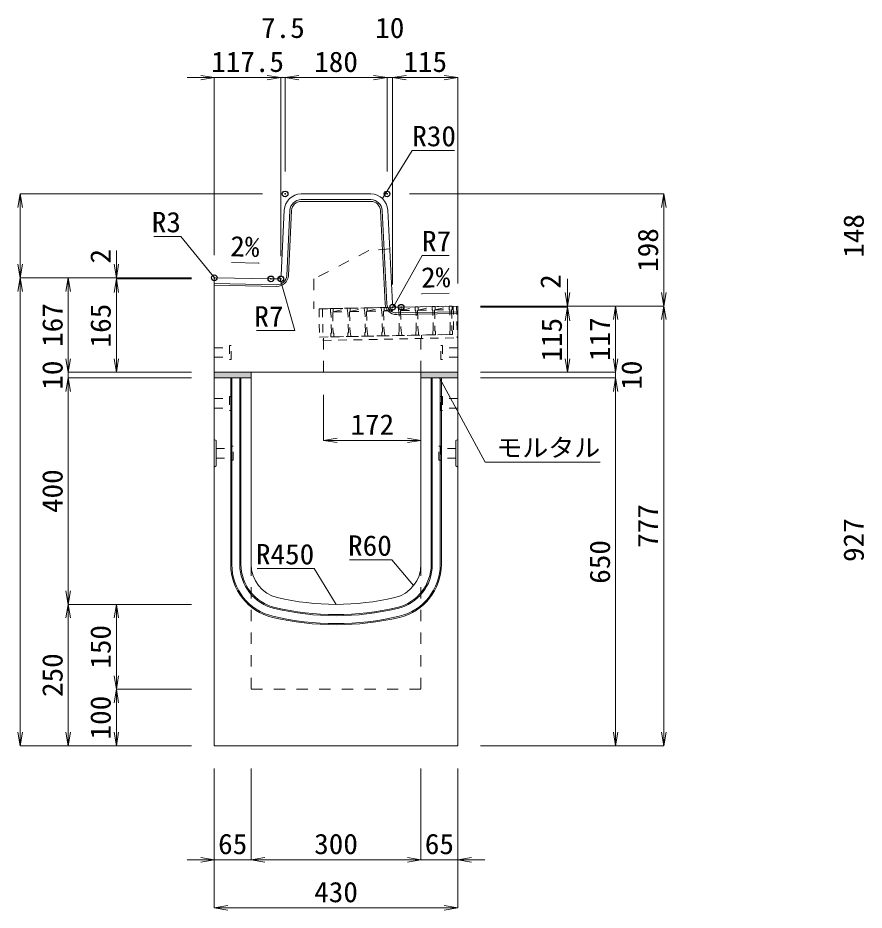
# Model space of a CAD drawing. Units: millimetres at full size. Extents: x -22536 to 51867, y -19720 to 38340.
# Drawn here: x -19031 to -17536, y 26676 to 28253 of the extents above; entities that cross this region are included whole.
import ezdxf
from ezdxf.enums import TextEntityAlignment as Align

# ---------------------------------------------------------------- set-up
doc = ezdxf.new("R2010")
doc.units = ezdxf.units.MM
doc.header["$LTSCALE"] = 20
doc.header["$PDMODE"] = 32
doc.header["$PDSIZE"] = 10
doc.linetypes.add('USER1', pattern=[2, 1, -1])
doc.linetypes.add('USER2', pattern=[1.35, 0.75, -0.6])
for name, color, linetype, lineweight in [('インサート', 3, 'USER2', 9), ('グレーチング', 7, 'USER2', 5), ('モルタル', 7, 'Continuous', 9), ('受枠', 3, 'USER2', 9), ('寸法線', 7, 'Continuous', 13), ('引出線', 4, 'Continuous', 13), ('本体', 2, 'Continuous', 13), ('目地', 132, 'Continuous', 5)]:
    doc.layers.add(name, color=color, linetype=linetype, lineweight=lineweight)
doc.layers.add('作業エリア', color=11, linetype='Continuous')
doc.styles.add('ＭＳ 明朝', font='')
doc.styles.get('ＭＳ 明朝').set_extended_font_data('MS Mincho')

# ---------------------------------------------------------------- blocks, each defined once
blk = doc.blocks.new('open_arrow')
at = {"color": 0, "linetype": 'Continuous', "lineweight": -2}
blk.add_lwpolyline([(7.5, 1.25), (0, 0), (7.5, -1.25)], dxfattribs=at)

msp = doc.modelspace()

# ---------------------------------------------------------------- hatches: boundary and pattern name
at = {"layer": 'モルタル'}
for points in [[(-18618.88, 27616.58), (-18618.88, 27626.58), (-18683.88, 27626.58), (-18683.88, 27616.58)], [(-18253.88, 27616.58), (-18253.88, 27626.58), (-18318.88, 27626.58), (-18318.88, 27616.58)]]:
    msp.add_hatch(color=256, dxfattribs=at).paths.add_polyline_path(points)

# ---------------------------------------------------------------- linework, layer by layer
at = {"layer": 'インサート'}
for p, q in [((-18683.88, 27670.08), (-18656.88, 27670.08)), ((-18683.88, 27670.08), (-18683.88, 27653.08)), ((-18653.88, 27674.08), (-18656.88, 27674.08)), ((-18656.88, 27674.08), (-18656.88, 27649.08)), ((-18653.88, 27649.08), (-18653.88, 27674.08)), ((-18283.88, 27674.08), (-18280.88, 27674.08)), ((-18283.88, 27649.08), (-18283.88, 27674.08)), ((-18280.88, 27674.08), (-18280.88, 27649.08)), ((-18253.88, 27670.08), (-18280.88, 27670.08)), ((-18253.88, 27670.08), (-18253.88, 27653.08)), ((-18683.88, 27653.08), (-18656.88, 27653.08)), ((-18656.88, 27649.08), (-18653.88, 27649.08)), ((-18280.88, 27649.08), (-18283.88, 27649.08)), ((-18253.88, 27653.08), (-18280.88, 27653.08)), ((-18683.88, 27580.08), (-18656.88, 27580.08)), ((-18683.88, 27580.08), (-18683.88, 27563.08)), ((-18653.88, 27584.08), (-18656.88, 27584.08)), ((-18656.88, 27584.08), (-18656.88, 27559.08)), ((-18653.88, 27559.08), (-18653.88, 27584.08)), ((-18283.88, 27584.08), (-18280.88, 27584.08)), ((-18283.88, 27559.08), (-18283.88, 27584.08)), ((-18280.88, 27584.08), (-18280.88, 27559.08)), ((-18253.88, 27580.08), (-18280.88, 27580.08)), ((-18253.88, 27580.08), (-18253.88, 27563.08)), ((-18683.88, 27563.08), (-18656.88, 27563.08)), ((-18656.88, 27559.08), (-18653.88, 27559.08)), ((-18280.88, 27559.08), (-18283.88, 27559.08)), ((-18253.88, 27563.08), (-18280.88, 27563.08)), ((-18680.68, 27492.08), (-18653.68, 27492.08)), ((-18680.68, 27492.08), (-18680.68, 27475.08)), ((-18650.68, 27496.08), (-18653.68, 27496.08)), ((-18653.68, 27496.08), (-18653.68, 27471.08)), ((-18650.68, 27471.08), (-18650.68, 27496.08)), ((-18287.08, 27496.08), (-18284.08, 27496.08)), ((-18287.08, 27471.08), (-18287.08, 27496.08)), ((-18284.08, 27496.08), (-18284.08, 27471.08)), ((-18257.08, 27492.08), (-18284.08, 27492.08)), ((-18257.08, 27492.08), (-18257.08, 27475.08)), ((-18680.68, 27475.08), (-18653.68, 27475.08)), ((-18257.08, 27475.08), (-18284.08, 27475.08)), ((-18653.68, 27471.08), (-18650.68, 27471.08)), ((-18284.08, 27471.08), (-18287.08, 27471.08))]:
    msp.add_line(p, q, dxfattribs=at)
at = {"layer": 'グレーチング'}
for p, q in [((-18478.95, 27739.07), (-18264, 27743.37)), ((-18293.87, 27736.77), (-18268.99, 27743.27)), ((-18473.83, 27733.18), (-18448.96, 27739.67)), ((-18473.83, 27733.18), (-18448.84, 27733.68)), ((-18443.84, 27733.78), (-18418.96, 27740.27)), ((-18443.84, 27733.78), (-18418.84, 27734.27)), ((-18413.85, 27734.37), (-18388.97, 27740.87)), ((-18413.85, 27734.37), (-18388.85, 27734.87)), ((-18383.85, 27734.97), (-18358.98, 27741.47)), ((-18383.85, 27734.97), (-18358.86, 27735.47)), ((-18353.86, 27735.57), (-18328.98, 27742.07)), ((-18353.86, 27735.57), (-18328.86, 27736.07)), ((-18323.86, 27736.17), (-18298.99, 27742.67)), ((-18323.86, 27736.17), (-18298.87, 27736.67)), ((-18293.87, 27736.77), (-18268.87, 27737.27)), ((-18477.95, 27689.08), (-18263, 27693.38))]:
    msp.add_line(p, q, dxfattribs=at)
for points in [[(-18268.99, 27743.27), (-18264, 27743.37), (-18263.88, 27737.37), (-18264.86, 27736.35), (-18264.14, 27700.36), (-18263.12, 27699.38), (-18263, 27693.38), (-18267.99, 27693.28), (-18268.11, 27699.28), (-18267.13, 27700.3), (-18267.85, 27736.29), (-18268.87, 27737.27)], [(-18478.95, 27739.07), (-18473.95, 27739.17), (-18473.83, 27733.18), (-18474.81, 27732.16), (-18474.09, 27696.16), (-18473.07, 27695.18), (-18472.95, 27689.18), (-18477.95, 27689.08), (-18478.07, 27695.08), (-18477.09, 27696.1), (-18477.81, 27732.1), (-18478.83, 27733.08)], [(-18448.96, 27739.67), (-18443.96, 27739.77), (-18443.84, 27733.78), (-18444.82, 27732.76), (-18444.1, 27696.76), (-18443.08, 27695.78), (-18442.96, 27689.78), (-18447.96, 27689.68), (-18448.08, 27695.68), (-18447.1, 27696.7), (-18447.82, 27732.7), (-18448.84, 27733.68)], [(-18418.96, 27740.27), (-18413.97, 27740.37), (-18413.85, 27734.37), (-18414.83, 27733.36), (-18414.11, 27697.36), (-18413.09, 27696.38), (-18412.97, 27690.38), (-18417.96, 27690.28), (-18418.08, 27696.28), (-18417.1, 27697.3), (-18417.82, 27733.3), (-18418.84, 27734.27)], [(-18388.97, 27740.87), (-18383.97, 27740.97), (-18383.85, 27734.97), (-18384.83, 27733.95), (-18384.11, 27697.96), (-18383.09, 27696.98), (-18382.97, 27690.98), (-18387.97, 27690.88), (-18388.09, 27696.88), (-18387.11, 27697.9), (-18387.83, 27733.9), (-18388.85, 27734.87)], [(-18358.98, 27741.47), (-18353.98, 27741.57), (-18353.86, 27735.57), (-18354.84, 27734.55), (-18354.12, 27698.56), (-18353.1, 27697.58), (-18352.98, 27691.58), (-18357.98, 27691.48), (-18358.1, 27697.48), (-18357.12, 27698.5), (-18357.84, 27734.49), (-18358.86, 27735.47)], [(-18328.98, 27742.07), (-18323.98, 27742.17), (-18323.86, 27736.17), (-18324.84, 27735.15), (-18324.12, 27699.16), (-18323.1, 27698.18), (-18322.98, 27692.18), (-18327.98, 27692.08), (-18328.1, 27698.08), (-18327.12, 27699.1), (-18327.84, 27735.09), (-18328.86, 27736.07)], [(-18298.99, 27742.67), (-18293.99, 27742.77), (-18293.87, 27736.77), (-18294.85, 27735.75), (-18294.13, 27699.76), (-18293.11, 27698.78), (-18292.99, 27692.78), (-18297.99, 27692.68), (-18298.11, 27698.68), (-18297.13, 27699.7), (-18297.85, 27735.69), (-18298.87, 27736.67)]]:
    msp.add_lwpolyline(points, close=True, dxfattribs=at)
at = {"layer": 'モルタル'}
for points in [[(-18683.88, 27626.58), (-18618.88, 27626.58), (-18618.88, 27616.58), (-18683.88, 27616.58)], [(-18318.88, 27626.58), (-18253.88, 27626.58), (-18253.88, 27616.58), (-18318.88, 27616.58)]]:
    msp.add_lwpolyline(points, close=True, dxfattribs=at)
at = {"layer": '作業エリア'}
for p in [(-18558.88, 27941.58), (-18378.88, 27941.58), (-18683.88, 27793.58), (-18583.88, 27791.58), (-18566.38, 27791.58), (-18368.88, 27741.58), (-18353.88, 27741.58)]:
    msp.add_point(p, dxfattribs=at)
at = {"layer": '受枠'}
for p, q in [((-18498.95, 27738.67), (-18256, 27743.53)), ((-18262, 27743.41), (-18261, 27693.42)), ((-18256, 27743.53), (-18254.88, 27687.54)), ((-18498.95, 27738.67), (-18497.95, 27688.68)), ((-18492.95, 27738.79), (-18491.83, 27682.81)), ((-18497.95, 27688.68), (-18261, 27693.42)), ((-18491.83, 27682.81), (-18254.88, 27687.54)), ((-18317.98, 27692.28), (-18317.86, 27686.28))]:
    msp.add_line(p, q, dxfattribs=at)
at = {"layer": '寸法線'}
for p, q in [((-18731.88, 28147.15), (-18566.38, 28147.15)), ((-18683.88, 27833.58), (-18683.88, 28147.15)), ((-18614.38, 28147.15), (-18510.88, 28147.15)), ((-18566.38, 27831.58), (-18566.38, 28147.15)), ((-18566.38, 27831.58), (-18566.38, 28147.15)), ((-18558.88, 27981.58), (-18558.88, 28147.15)), ((-18558.88, 28147.15), (-18378.88, 28147.15)), ((-18558.88, 27981.58), (-18558.88, 28147.15)), ((-18426.88, 28147.15), (-18320.88, 28147.15)), ((-18378.88, 27981.58), (-18378.88, 28147.15)), ((-18378.88, 27981.58), (-18378.88, 28147.15)), ((-18368.88, 27781.58), (-18368.88, 28147.15)), ((-18368.88, 28147.15), (-18253.88, 28147.15)), ((-18368.88, 27781.58), (-18368.88, 28147.15)), ((-18253.88, 27783.58), (-18253.88, 28147.15)), ((-19026.82, 27941.58), (-19026.82, 27793.58)), ((-18598.88, 27941.58), (-19026.82, 27941.58)), ((-18338.88, 27941.58), (-17890.1, 27941.58)), ((-17890.1, 27941.58), (-17890.1, 27743.58)), ((-18856.82, 27841.58), (-18856.82, 27743.58)), ((-18723.88, 27793.58), (-19026.82, 27793.58)), ((-19026.82, 26966.58), (-19026.82, 27793.58)), ((-18723.88, 27793.58), (-19026.82, 27793.58)), ((-18941.82, 27793.58), (-18941.82, 27626.58)), ((-18723.88, 27793.58), (-18941.82, 27793.58)), ((-18723.88, 27793.58), (-18856.82, 27793.58)), ((-18723.88, 27791.58), (-18856.82, 27791.58)), ((-18856.82, 27791.58), (-18856.82, 27626.58)), ((-18723.88, 27791.58), (-18856.82, 27791.58)), ((-18060.1, 27791.58), (-18060.1, 27693.58)), ((-18213.88, 27743.58), (-18060.1, 27743.58)), ((-18213.88, 27743.58), (-17975.1, 27743.58)), ((-18213.88, 27743.58), (-17890.1, 27743.58)), ((-18213.88, 27743.58), (-17890.1, 27743.58)), ((-17975.1, 27743.58), (-17975.1, 27626.58)), ((-17890.1, 27743.58), (-17890.1, 26966.58)), ((-18213.88, 27741.58), (-18060.1, 27741.58)), ((-18213.88, 27741.58), (-18060.1, 27741.58)), ((-18060.1, 27741.58), (-18060.1, 27626.58)), ((-18941.82, 27674.58), (-18941.82, 27568.58)), ((-17975.1, 27674.58), (-17975.1, 27568.58)), ((-18723.88, 27626.58), (-18941.82, 27626.58)), ((-18723.88, 27626.58), (-18941.82, 27626.58)), ((-18723.88, 27626.58), (-18856.82, 27626.58)), ((-18213.88, 27626.58), (-18060.1, 27626.58)), ((-18213.88, 27626.58), (-17975.1, 27626.58)), ((-18213.88, 27626.58), (-17975.1, 27626.58)), ((-18723.88, 27616.58), (-18941.82, 27616.58)), ((-18941.82, 27616.58), (-18941.82, 27216.58)), ((-18723.88, 27616.58), (-18941.82, 27616.58)), ((-18213.88, 27616.58), (-17975.1, 27616.58)), ((-18213.88, 27616.58), (-17975.1, 27616.58)), ((-17975.1, 27616.58), (-17975.1, 26966.58)), ((-18490.88, 27586.58), (-18490.88, 27506.35)), ((-18490.88, 27506.35), (-18318.88, 27506.35)), ((-18723.88, 27216.58), (-18941.82, 27216.58)), ((-18941.82, 26966.58), (-18941.82, 27216.58)), ((-18723.88, 27216.58), (-18941.82, 27216.58)), ((-18856.82, 27216.58), (-18856.82, 27066.58)), ((-18723.88, 27216.58), (-18856.82, 27216.58)), ((-18723.88, 27066.58), (-18856.82, 27066.58)), ((-18856.82, 27066.58), (-18856.82, 26966.58)), ((-18723.88, 27066.58), (-18856.82, 27066.58)), ((-18723.88, 26966.58), (-19026.82, 26966.58)), ((-18723.88, 26966.58), (-18941.82, 26966.58)), ((-18723.88, 26966.58), (-18856.82, 26966.58)), ((-18213.88, 26966.58), (-17975.1, 26966.58)), ((-18213.88, 26966.58), (-17890.1, 26966.58)), ((-18683.88, 26926.58), (-18683.88, 26765.42)), ((-18683.88, 26926.58), (-18683.88, 26680.42)), ((-18618.88, 26926.58), (-18618.88, 26765.42)), ((-18618.88, 26926.58), (-18618.88, 26765.42)), ((-18318.88, 26926.58), (-18318.88, 26765.42)), ((-18318.88, 26926.58), (-18318.88, 26765.42)), ((-18253.88, 26926.58), (-18253.88, 26765.42)), ((-18253.88, 26926.58), (-18253.88, 26680.42)), ((-18731.88, 26765.42), (-18570.88, 26765.42)), ((-18618.88, 26765.42), (-18318.88, 26765.42)), ((-18366.88, 26765.42), (-18205.88, 26765.42)), ((-18683.88, 26680.42), (-18253.88, 26680.42))]:
    msp.add_line(p, q, dxfattribs=at)
at = {"layer": '引出線'}
for points in [[(-18386.74, 27933.31), (-18334.28, 28018.65), (-18259.6, 28018.65)], [(-18682.98, 27792.66), (-18742.82, 27866.75), (-18790.55, 27866.75)], [(-18367.04, 27743.5), (-18317.02, 27833.11), (-18269.09, 27833.11)], [(-18604.75, 27819.56), (-18653.49, 27820.54), (-18604.75, 27819.56)], [(-18568.21, 27793.5), (-18541.69, 27700.14), (-18609.63, 27700.14)], [(-18318.02, 27765.17), (-18269.31, 27766.14), (-18318.05, 27765.16)], [(-18286.38, 27616.58), (-18205.75, 27467.55), (-18002.71, 27467.55)], [(-18331.81, 27249.89), (-18370.4, 27295.29), (-18445.07, 27295.29)], [(-18468.88, 27216.58), (-18507.39, 27280.12), (-18608.4, 27280.12)]]:
    msp.add_lwpolyline(points, dxfattribs=at)
at = {"layer": '本体'}
for p, q in [((-18530.34, 27941.58), (-18407.41, 27941.58)), ((-18566.04, 27798.23), (-18560.3, 27913.07)), ((-18369.21, 27748.23), (-18377.45, 27913.07)), ((-18683.88, 27626.58), (-18683.88, 27790.51)), ((-18680.82, 27793.51), (-18583.88, 27791.58)), ((-18583.88, 27791.58), (-18573.04, 27791.58)), ((-18253.88, 27743.58), (-18353.88, 27741.58)), ((-18253.88, 27626.58), (-18253.88, 27743.58)), ((-18353.88, 27741.58), (-18362.22, 27741.58)), ((-18683.88, 27626.58), (-18253.88, 27626.58)), ((-18683.88, 27616.58), (-18683.88, 26966.58)), ((-18683.88, 27616.58), (-18618.88, 27616.58)), ((-18618.88, 27616.58), (-18618.88, 27287.1)), ((-18318.88, 27616.58), (-18253.88, 27616.58)), ((-18318.88, 27616.58), (-18318.88, 27287.1)), ((-18253.88, 27616.58), (-18253.88, 26966.58)), ((-18683.88, 26966.58), (-18253.88, 26966.58))]:
    msp.add_line(p, q, dxfattribs=at)
at = {"layer": '本体', "linetype": 'USER1'}
for p, q in [((-18410.88, 27841.58), (-18507.88, 27791.58)), ((-18374.03, 27844.58), (-18410.88, 27841.58)), ((-18507.88, 27791.58), (-18507.88, 27738.5)), ((-18353.88, 27741.58), (-18507.88, 27738.5)), ((-18490.88, 27626.58), (-18490.88, 27688.83)), ((-18318.88, 27626.58), (-18318.88, 27692.27))]:
    msp.add_line(p, q, dxfattribs=at)
at = {"layer": '本体', "lineweight": 9}
for p, q in [((-18683.88, 27508.08), (-18680.68, 27506.08)), ((-18253.88, 27508.08), (-18257.08, 27506.08)), ((-18680.68, 27506.08), (-18680.68, 27461.08)), ((-18257.08, 27506.08), (-18257.08, 27461.08)), ((-18680.68, 27461.08), (-18683.88, 27459.08)), ((-18257.08, 27461.08), (-18253.88, 27459.08))]:
    msp.add_line(p, q, dxfattribs=at)
at = {"layer": '本体', "linetype": 'USER1', "lineweight": 15}
for p, q in [((-18618.88, 27287.1), (-18618.88, 27066.58)), ((-18318.88, 27287.1), (-18318.88, 27066.58)), ((-18618.88, 27066.58), (-18318.88, 27066.58))]:
    msp.add_line(p, q, dxfattribs=at)
at = {"layer": '本体'}
for centre, radius, start, end in [((-18530.34, 27911.58), 30, 90, 177.13759), ((-18407.41, 27911.58), 30, 2.86241, 90), ((-18680.88, 27790.51), 3, 88.85424, 180), ((-18573.04, 27798.58), 7, 270, 357.13759), ((-18362.22, 27748.58), 7, 182.86241, 270), ((-18558.88, 27287.1), 60, 180, 256.65764), ((-18378.88, 27287.1), 60, 283.34236, 0), ((-18468.88, 27666.58), 450, 256.65764, 283.34236)]:
    msp.add_arc(centre, radius, start, end, dxfattribs=at)
at = {"layer": '目地'}
for p, q in [((-18530.34, 27931.58), (-18407.41, 27931.58)), ((-18530.34, 27928.58), (-18407.41, 27928.58)), ((-18556.07, 27797.51), (-18550.31, 27912.57)), ((-18553.07, 27797.36), (-18547.32, 27912.42)), ((-18390.44, 27912.42), (-18382.19, 27747.41)), ((-18387.44, 27912.57), (-18379.19, 27747.56)), ((-18683.88, 27783.57), (-18573.39, 27781.36)), ((-18683.88, 27780.57), (-18573.45, 27778.36)), ((-18361.87, 27731.41), (-18253.88, 27733.57)), ((-18361.81, 27728.41), (-18253.88, 27730.57)), ((-18654.88, 27616.58), (-18654.88, 27287.1)), ((-18652.88, 27616.58), (-18652.88, 27287.1)), ((-18638.88, 27616.58), (-18638.88, 27287.1)), ((-18636.88, 27616.58), (-18636.88, 27287.1)), ((-18300.88, 27287.1), (-18300.88, 27616.58)), ((-18298.88, 27287.1), (-18298.88, 27616.58)), ((-18284.88, 27287.1), (-18284.88, 27616.58)), ((-18282.88, 27287.1), (-18282.88, 27616.58))]:
    msp.add_line(p, q, dxfattribs=at)
for centre, radius, start, end in [((-18530.34, 27911.58), 20, 90, 177.13759), ((-18530.34, 27911.58), 17, 90, 177.13759), ((-18407.41, 27911.58), 20, 2.86241, 90), ((-18407.41, 27911.58), 17, 2.86241, 90), ((-18573.05, 27798.36), 20, 268.85424, 357.13759), ((-18573.05, 27798.36), 17, 268.85424, 357.13759), ((-18362.21, 27748.41), 20, 182.86241, 271.14576), ((-18362.21, 27748.41), 17, 182.86241, 271.14576), ((-18558.88, 27287.1), 96, 180, 256.65764), ((-18558.88, 27287.1), 94, 180, 256.65764), ((-18558.88, 27287.1), 80, 180, 256.65764), ((-18558.88, 27287.1), 78, 180, 256.65764), ((-18378.88, 27287.1), 78, 283.34236, 0), ((-18378.88, 27287.1), 80, 283.34236, 0), ((-18378.88, 27287.1), 94, 283.34236, 0), ((-18378.88, 27287.1), 96, 283.34236, 0), ((-18468.88, 27666.58), 470, 256.65764, 283.34236), ((-18468.88, 27666.58), 468, 256.65764, 283.34236), ((-18468.88, 27666.58), 486, 256.65764, 283.34236), ((-18468.88, 27666.58), 484, 256.65764, 283.34236)]:
    msp.add_arc(centre, radius, start, end, dxfattribs=at)

# ---------------------------------------------------------------- block references
at = {"layer": '寸法線', "xscale": 3.2, "yscale": 3.2}
for p, rotation in [((-18683.88, 28147.15), 180), ((-18566.38, 28147.15), 180), ((-18566.38, 28147.15), 180), ((-18378.88, 28147.15), 180), ((-18378.88, 28147.15), 180), ((-18253.88, 28147.15), 180), ((-19026.82, 27941.58), 270), ((-17890.1, 27941.58), 270), ((-19026.82, 27793.58), 90), ((-18856.82, 27793.58), 90), ((-19026.82, 27793.58), 270), ((-18941.82, 27793.58), 270), ((-18856.82, 27791.58), 270), ((-18856.82, 27791.58), 270), ((-18060.1, 27743.58), 90), ((-17890.1, 27743.58), 90), ((-17975.1, 27743.58), 270), ((-17890.1, 27743.58), 270), ((-18060.1, 27741.58), 270), ((-18060.1, 27741.58), 270), ((-18941.82, 27626.58), 90), ((-18941.82, 27626.58), 90), ((-18856.82, 27626.58), 90), ((-18060.1, 27626.58), 90), ((-17975.1, 27626.58), 90), ((-17975.1, 27626.58), 90), ((-18941.82, 27616.58), 270), ((-18941.82, 27616.58), 270), ((-17975.1, 27616.58), 270), ((-17975.1, 27616.58), 270), ((-18318.88, 27506.35), 180), ((-18941.82, 27216.58), 90), ((-18941.82, 27216.58), 270), ((-18856.82, 27216.58), 270), ((-18856.82, 27066.58), 90), ((-18856.82, 27066.58), 270), ((-19026.82, 26966.58), 90), ((-18941.82, 26966.58), 90), ((-18856.82, 26966.58), 90), ((-17975.1, 26966.58), 90), ((-17890.1, 26966.58), 90), ((-18683.88, 26765.42), 180), ((-18318.88, 26765.42), 180), ((-18318.88, 26765.42), 180), ((-18253.88, 26680.42), 180)]:
    msp.add_blockref('open_arrow', p, dxfattribs=dict(at, rotation=rotation))
for p in [(-18558.88, 28147.15), (-18558.88, 28147.15), (-18368.88, 28147.15), (-18368.88, 28147.15), (-18490.88, 27506.35), (-18618.88, 26765.42), (-18618.88, 26765.42), (-18253.88, 26765.42), (-18683.88, 26680.42)]:
    msp.add_blockref('open_arrow', p, dxfattribs=at)
at = {"layer": '引出線'}
for p, xscale, yscale, rotation in [((-18386.74, 27933.31), 0.16, 0.16, 58.4), ((-18604.75, 27819.56), 0.16, 0.16, 178.9), ((-18682.98, 27792.66), 0.16, 0.16, 128.9), ((-18568.21, 27793.5), 0.16, 0.16, 285.9), ((-18318.02, 27765.17), 0.16, 0.16, 1.1), ((-18367.04, 27743.5), 0.16, 0.16, 60.8), ((-18286.38, 27616.58), 0.16, 0.16, 298.4), ((-18331.81, 27249.89), 0.133, 0.133, 130.4), ((-18468.88, 27216.58), 0.133, 0.133, 121.2)]:
    msp.add_blockref('open_arrow', p, dxfattribs=dict(at, xscale=xscale, yscale=yscale, rotation=rotation))

# ---------------------------------------------------------------- texts
at = {"layer": '寸法線', "style": 'ＭＳ 明朝', "width": 1.05}
for s, p in [('7.5', (-18562.63, 28235.15)), ('10', (-18373.88, 28235.15)), ('117.5', (-18625.13, 28175.15)), ('180', (-18468.88, 28175.15)), ('115', (-18311.38, 28175.15)), ('172', (-18404.88, 27534.35)), ('65', (-18651.38, 26793.42)), ('300', (-18468.88, 26793.42)), ('65', (-18286.38, 26793.42)), ('430', (-18468.88, 26708.42))]:
    msp.add_text(s, height=36.03, dxfattribs=at).set_placement(p, align=Align.MIDDLE_CENTER)
for s, p in [('148', (-17554.82, 27867.58)), ('198', (-17918.1, 27842.58)), ('2', (-18884.82, 27831.54)), ('2', (-18090.1, 27786.91)), ('167', (-18969.82, 27710.08)), ('165', (-18884.82, 27709.08)), ('115', (-18088.1, 27684.08)), ('117', (-18003.1, 27685.08)), ('10', (-18969.82, 27621.58)), ('10', (-17947.1, 27621.58)), ('400', (-18969.82, 27416.58)), ('777', (-17918.1, 27355.08)), ('927', (-17554.82, 27330.08)), ('650', (-18003.1, 27291.58)), ('150', (-18884.82, 27141.58)), ('250', (-18969.82, 27091.58)), ('100', (-18884.82, 27016.58))]:
    msp.add_text(s, height=36.03, rotation=90, dxfattribs=at).set_placement(p, align=Align.MIDDLE_CENTER)
at = {"layer": '引出線', "style": 'ＭＳ 明朝', "width": 1.05}
for s, height, p in [('R30', 36.03, (-18334.28, 28061.85)), ('R7', 36.03, (-18317.02, 27876.31)), ('モルタル', 32.02, (-18185.75, 27509.42))]:
    msp.add_text(s, height=height, dxfattribs=at).set_placement(p, align=Align.TOP_LEFT)
for s, p in [('R3', (-18742.82, 27909.95)), ('R7', (-18561.69, 27743.34)), ('R60', (-18370.4, 27338.49)), ('R450', (-18507.39, 27323.32))]:
    msp.add_text(s, height=36.03, dxfattribs=at).set_placement(p, align=Align.TOP_RIGHT)
msp.add_text('2%', height=36.03, rotation=358.854, dxfattribs=at).set_placement((-18603.81, 27866.46), align=Align.TOP_RIGHT)
msp.add_text('2%', height=36.03, rotation=1.146, dxfattribs=at).set_placement((-18318.99, 27812.06), align=Align.TOP_LEFT)

doc.saveas('drawing.dxf')
